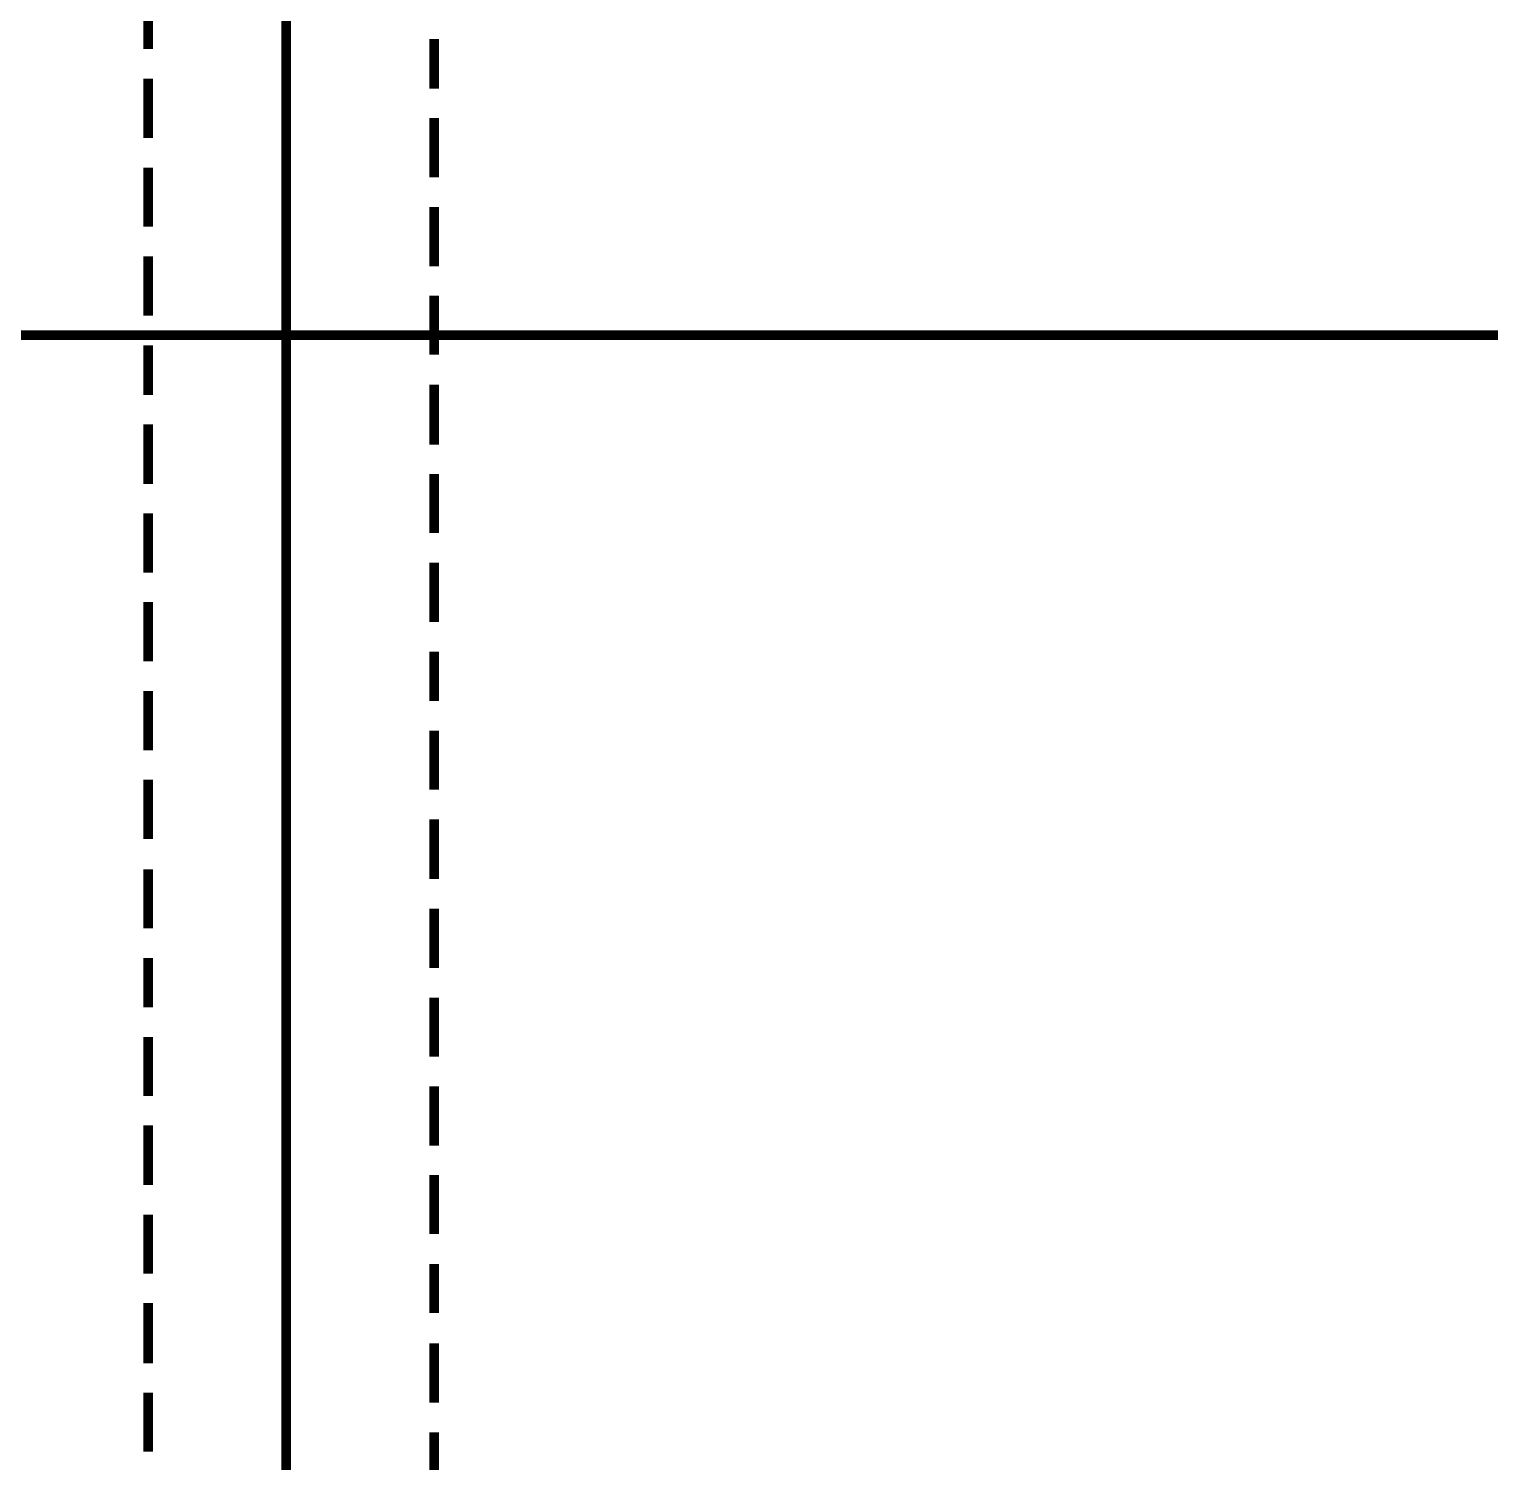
# Model space of a CAD drawing. Extents: x 0 to 210, y 0 to 297.
# Drawn here: x 138.51 to 144.78, y 234.61 to 240.76 of the extents above; entities that cross this region are included whole.
import ezdxf

# ---------------------------------------------------------------- set-up
doc = ezdxf.new("R2010")
doc.units = 0
doc.header["$MEASUREMENT"] = 0
doc.layers.add('C00-00-00-BLACK', color=7, linetype='Continuous')
doc.layers.add('CFF-00-00', color=1, linetype='Continuous')

msp = doc.modelspace()

# ---------------------------------------------------------------- linework, layer by layer
at = {"layer": 'C00-00-00-BLACK', "const_width": 0.0423}
for points in [[(139.617, 247.333), (139.617, 231.648)], [(139.025, 240.676), (139.025, 240.929)], [(140.252, 240.506), (140.252, 240.719)], [(139.025, 240.294), (139.025, 240.549)], [(140.252, 240.126), (140.252, 240.38)], [(139.025, 239.914), (139.025, 240.167)], [(140.252, 239.744), (140.252, 239.998)], [(139.025, 239.532), (139.025, 239.787)], [(140.252, 239.364), (140.252, 239.617)], [(139.025, 239.191), (139.025, 239.405)], [(140.252, 238.979), (140.252, 239.236)], [(139.025, 238.81), (139.025, 239.065)], [(140.252, 238.599), (140.252, 238.853)], [(139.025, 238.429), (139.025, 238.683)], [(140.252, 238.217), (140.252, 238.472)], [(139.025, 238.048), (139.025, 238.303)], [(140.252, 237.878), (140.252, 238.09)], [(139.025, 237.667), (139.025, 237.921)], [(140.252, 237.498), (140.252, 237.751)], [(139.025, 237.286), (139.025, 237.541)], [(140.252, 237.115), (140.252, 237.371)], [(139.025, 236.903), (139.025, 237.156)], [(140.252, 236.733), (140.252, 236.987)], [(139.025, 236.564), (139.025, 236.776)], [(140.252, 236.353), (140.252, 236.606)], [(139.025, 236.183), (139.025, 236.437)], [(140.252, 235.971), (140.252, 236.225)], [(139.025, 235.802), (139.025, 236.057)], [(140.252, 235.591), (140.252, 235.844)], [(139.025, 235.421), (139.025, 235.675)], [(140.252, 235.252), (140.252, 235.463)], [(139.025, 235.037), (139.025, 235.295)], [(140.252, 234.867), (140.252, 235.122)], [(139.025, 234.657), (139.025, 234.91)], [(140.252, 234.487), (140.252, 234.74)]]:
    msp.add_lwpolyline(points, dxfattribs=at)
at = {"layer": 'CFF-00-00', "const_width": 0.0423}
msp.add_lwpolyline([(145.598, 239.448), (135.122, 239.448)], dxfattribs=at)

doc.saveas('drawing.dxf')
